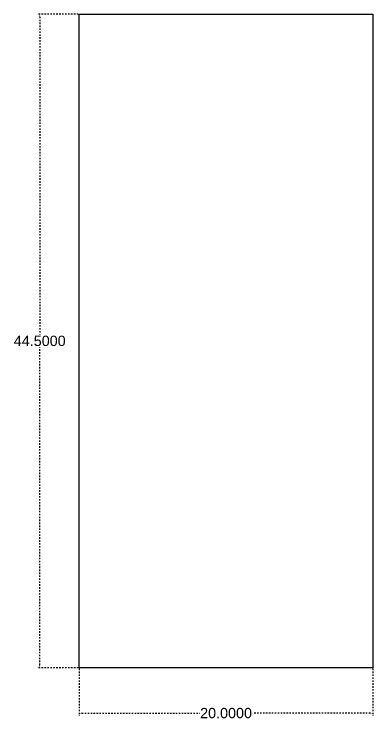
# Model space of a CAD drawing. Header units: millimetres. Extents: x 6 to 224, y 4 to 53.
# Drawn here: x 73.35 to 97.79, y 4.43 to 52.48 of the extents above; entities that cross this region are included whole.
import ezdxf

# ---------------------------------------------------------------- set-up
doc = ezdxf.new("R2010")
doc.units = ezdxf.units.MM
doc.header["$MEASUREMENT"] = 0
doc.linetypes.add('ACAD_ISO10W100', pattern=[18, 12, -3, 0, -3])
doc.layers.add('dim', color=3, linetype='ACAD_ISO10W100')
doc.layers.add('schita', color=2, linetype='Continuous')
doc.styles.get("Standard").update_dxf_attribs({"font": 'arial.ttf'})
doc.dimstyles.get("Standard").update_dxf_attribs({"dimtxt": 0.18, "dimasz": 0.18, "dimexe": 0.18, "dimexo": 0.0625, "dimgap": 0.09, "dimtad": 0, "dimtih": 1, "dimtoh": 1, "dimdec": 4, "dimzin": 0, "dimdsep": 46, "dimtxsty": 'Standard', "dimcen": 0.09, "dimadec": 0, "dimazin": 0, "dimtfac": 1, "dimtdec": 4, "dimtofl": 0, "dimtmove": 0, "dimatfit": 3, "dimfxl": 1, "dimtolj": 1, "dimtzin": 0, "dimarcsym": 0})

# ---------------------------------------------------------------- blocks, each defined once
blk = doc.blocks.new('*D1')
at = {"layer": 'dim', "color": 0, "lineweight": -2, "ltscale": 0.004, "transparency": 16777216}
for p, q in [((77.724, 52.478), (74.917, 52.478)), ((75.097, 52.298), (75.097, 30.675)), ((75.097, 8.158), (75.097, 29.78)), ((77.724, 7.978), (74.917, 7.978))]:
    blk.add_line(p, q, dxfattribs=at)
at = {"layer": 'dim', "color": 0, "ltscale": 0.004, "transparency": 16777216}
for points in [[(75.067, 52.298), (75.127, 52.298), (75.097, 52.478)], [(75.067, 8.158), (75.127, 8.158), (75.097, 7.978)]]:
    blk.add_solid(points, dxfattribs=at)
at = {"layer": 'dim', "color": 0, "ltscale": 0.004, "transparency": 16777216, "insert": (75.097, 30.228), "char_height": 0.7, "attachment_point": 5}
blk.add_mtext('\\A1;44.5000', dxfattribs=at)
blk = doc.blocks.new('*D2')
at = {"layer": 'dim', "color": 0, "lineweight": -2, "ltscale": 0.004, "transparency": 16777216}
for p, q in [((77.786, 7.915), (77.786, 4.705)), ((97.786, 7.915), (97.786, 4.705)), ((77.966, 4.885), (85.967, 4.885)), ((97.606, 4.885), (89.606, 4.885))]:
    blk.add_line(p, q, dxfattribs=at)
at = {"layer": 'dim', "color": 0, "ltscale": 0.004, "transparency": 16777216}
for points in [[(77.966, 4.915), (77.966, 4.855), (77.786, 4.885)], [(97.606, 4.915), (97.606, 4.855), (97.786, 4.885)]]:
    blk.add_solid(points, dxfattribs=at)
at = {"layer": 'dim', "color": 0, "ltscale": 0.004, "transparency": 16777216, "insert": (87.786, 4.885), "char_height": 0.7, "attachment_point": 5}
blk.add_mtext('\\A1;20.0000', dxfattribs=at)

msp = doc.modelspace()

# ---------------------------------------------------------------- linework, layer by layer
at = {"layer": 'schita', "ltscale": 0.05}
msp.add_lwpolyline([(97.78634, 7.97783), (77.78634, 7.97783), (77.78634, 18.47783), (77.78634, 19.97783), (77.78634, 40.47783), (77.78634, 41.97783), (77.78634, 52.47783), (97.78634, 52.47783), (97.78634, 41.97783), (97.78634, 40.47783), (97.78634, 19.97783), (97.78634, 18.47783)], close=True, dxfattribs=at)

# ---------------------------------------------------------------- dimensions: what is measured, and where the dimension line sits
at = {"layer": 'dim', "ltscale": 0.004}
dim = msp.add_linear_dim(base=(75.09657, 7.97783), p1=(77.78634, 52.47783), p2=(77.78634, 7.97783), angle=90, dimstyle='Standard', override={"dimtxt": 0.7}, dxfattribs=at)
dim.commit()
dim.dimension.update_dxf_attribs({"geometry": '*D1', "text_midpoint": (75.09657, 30.22783)})
dim = msp.add_linear_dim(base=(97.78634, 4.88498), p1=(77.78634, 7.97783), p2=(97.78634, 7.97783), dimstyle='Standard', override={"dimtxt": 0.7}, dxfattribs=at)
dim.commit()
dim.dimension.update_dxf_attribs({"geometry": '*D2', "text_midpoint": (87.78634, 4.88498)})

doc.saveas('drawing.dxf')
